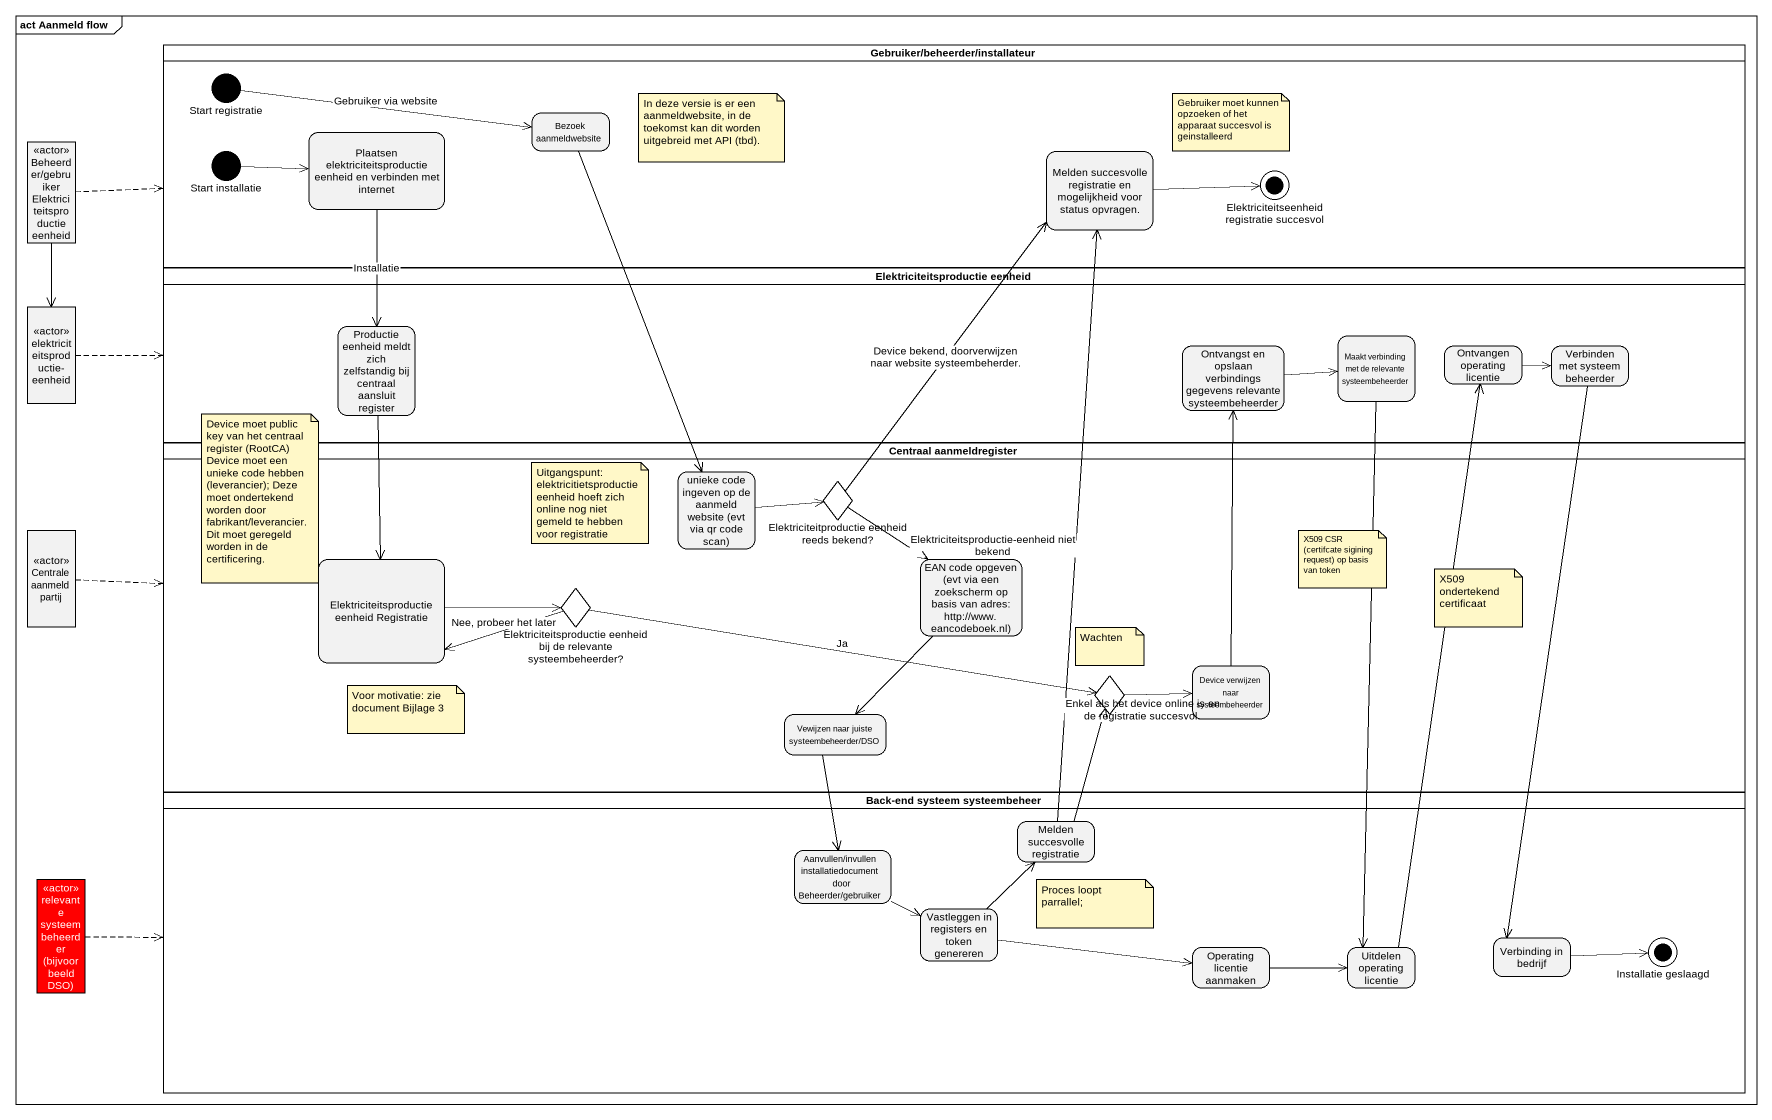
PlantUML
@startuml
mainframe act Aanmeld flow
hide empty description
state "Gebruiker/beheerder/installateur" as Gebruiker_beheerder <<partition>> {
  state "Start registratie" as Start_registratie <<start>>
  state "Plaatsen elektriciteitsproductie eenheid en verbinden met internet" as Plaatsen
  state "Bezoek aanmeldwebsite" as Bezoek_aanmeldwebsite
  state "Start installatie" as Start_installatie <<start>>
  state "Melden succesvolle registratie en mogelijkheid voor status opvragen." as Melden_succesvolle
  state "Elektriciteitseenheid registratie succesvol" as Elektriciteitseenheid <<end>>
}
state "Beheerder/gebruiker Elektriciteitsproductie eenheid" as Beheerder_gebruiker <<actor>>
state "elektriciteitsproductie-eenheid" as elektriciteitsproductie <<actor>>
state "Elektriciteitsproductie eenheid" as Elektriciteitsproductie <<partition>> {
  state "Productie eenheid meldt zich zelfstandig bij centraal aansluit register" as Productie_eenheid_meldt
  state "Ontvangst en opslaan verbindings gegevens relevante systeembeheerder" as Ontvangst_en_opslaan
  state "Maakt verbinding met de relevante systeembeheerder" as Maakt_verbinding_met_de
  state "Ontvangen operating licentie" as Ontvangen_operating_licentie
  state "Verbinden met systeem beheerder" as Verbinden_met_systeem
}
state "Centraal aanmeldregister" as Centraal_aanmeldregister <<partition>> {
  state "unieke code ingeven op de aanmeld website (evt via qr code scan)" as unieke_code_ingeven_op_de
  state "Elektriciteitproductie eenheid reeds bekend?" as Elektriciteitproductie <<choice>>
  state "Elektriciteitsproductie eenheid Registratie" as Elektriciteitsproductie_2
  state "EAN code opgeven (evt via een zoekscherm op basis van adres: http://www.eancodeboek.nl)" as EAN_code_opgeven_evt_via
  state "Elektriciteitsproductie eenheid bij de relevante systeembeheerder?" as Elektriciteitsproductie_3 <<choice>>
  state choice1 <<choice>>
  state "Device verwijzen naar systeembeheerder" as Device_verwijzen_naar
  state "Vewijzen naar juiste systeembeheerder/DSO" as Vewijzen_naar_juiste
}
state "Centrale aanmeld partij" as Centrale_aanmeld_partij <<actor>>
state "Back-end systeem systeembeheer" as Back_end_systeem <<partition>> {
  state "Melden succesvolle registratie" as Melden_succesvolle_2
  state "Aanvullen/invullen installatiedocument door Beheerder/gebruiker" as Aanvullen_invullen
  state "Vastleggen in registers en token genereren" as Vastleggen_in_registers_en
  state "Operating licentie aanmaken" as Operating_licentie_aanmaken
  state "Uitdelen operating licentie" as Uitdelen_operating_licentie
  state "Verbinding in bedrijf" as Verbinding_in_bedrijf
  state "Installatie geslaagd" as Installatie_geslaagd <<end>>
}
state "relevante systeembeheerder (bijvoorbeeld DSO)" as relevante_systeembeheerder <<actor>> #FF0000
Start_registratie -right-> Bezoek_aanmeldwebsite : Gebruiker via website
Plaatsen --> Productie_eenheid_meldt : Installatie
Bezoek_aanmeldwebsite --> unieke_code_ingeven_op_de
Beheerder_gebruiker -right[dashed]-> Gebruiker_beheerder
Beheerder_gebruiker --> elektriciteitsproductie
Start_installatie -right-> Plaatsen
Melden_succesvolle -right-> Elektriciteitseenheid
elektriciteitsproductie -right[dashed]-> Elektriciteitsproductie
Productie_eenheid_meldt --> Elektriciteitsproductie_2
Ontvangst_en_opslaan -right-> Maakt_verbinding_met_de
Maakt_verbinding_met_de --> Uitdelen_operating_licentie
Ontvangen_operating_licentie -right-> Verbinden_met_systeem
Verbinden_met_systeem --> Verbinding_in_bedrijf
unieke_code_ingeven_op_de -right-> Elektriciteitproductie
Elektriciteitproductie -up-> Melden_succesvolle : Device bekend, doorverwijzen naar website systeembeherder.
Elektriciteitproductie --> EAN_code_opgeven_evt_via : Elektriciteitsproductie-eenheid niet bekend
Centrale_aanmeld_partij -right[dashed]-> Centraal_aanmeldregister
Elektriciteitsproductie_2 -right-> Elektriciteitsproductie_3
EAN_code_opgeven_evt_via --> Vewijzen_naar_juiste
Elektriciteitsproductie_3 -left-> Elektriciteitsproductie_2 : Nee, probeer het later
Elektriciteitsproductie_3 -right-> choice1 : Ja
choice1 -right-> Device_verwijzen_naar : Enkel als het device online is en de registratie succesvol.
Device_verwijzen_naar -up-> Ontvangst_en_opslaan
Vewijzen_naar_juiste --> Aanvullen_invullen
Melden_succesvolle_2 -up-> Melden_succesvolle
Melden_succesvolle_2 -up-> choice1
Aanvullen_invullen -right-> Vastleggen_in_registers_en
relevante_systeembeheerder -right[dashed]-> Back_end_systeem
Vastleggen_in_registers_en -up-> Melden_succesvolle_2
Vastleggen_in_registers_en -right-> Operating_licentie_aanmaken
Operating_licentie_aanmaken -right-> Uitdelen_operating_licentie
Uitdelen_operating_licentie -up-> Ontvangen_operating_licentie
Verbinding_in_bedrijf -right-> Installatie_geslaagd
note as N1
  In deze versie is er een aanmeldwebsite, in de toekomst kan dit worden uitgebreid met API (tbd).
end note
note as N2
  Gebruiker moet kunnen opzoeken of het apparaat succesvol is geinstalleerd
end note
note as N3
  Device moet public key van het centraal register (RootCA)
  Device moet een unieke code hebben (leverancier); Deze moet ondertekend worden door fabrikant/leverancier. Dit moet geregeld worden in de certificering.
end note
note as N4
  Uitgangspunt: elektricitietsproductie eenheid hoeft zich online nog niet gemeld te hebben voor registratie
end note
note as N5
  X509 CSR (certifcate sigining request) op basis van token
end note
note as N6
  X509 ondertekend certificaat
end note
note as N7
  Wachten
end note
note as N8
  Voor motivatie: zie document Bijlage 3
end note
note as N9
  Proces loopt parrallel;
end note
@enduml
